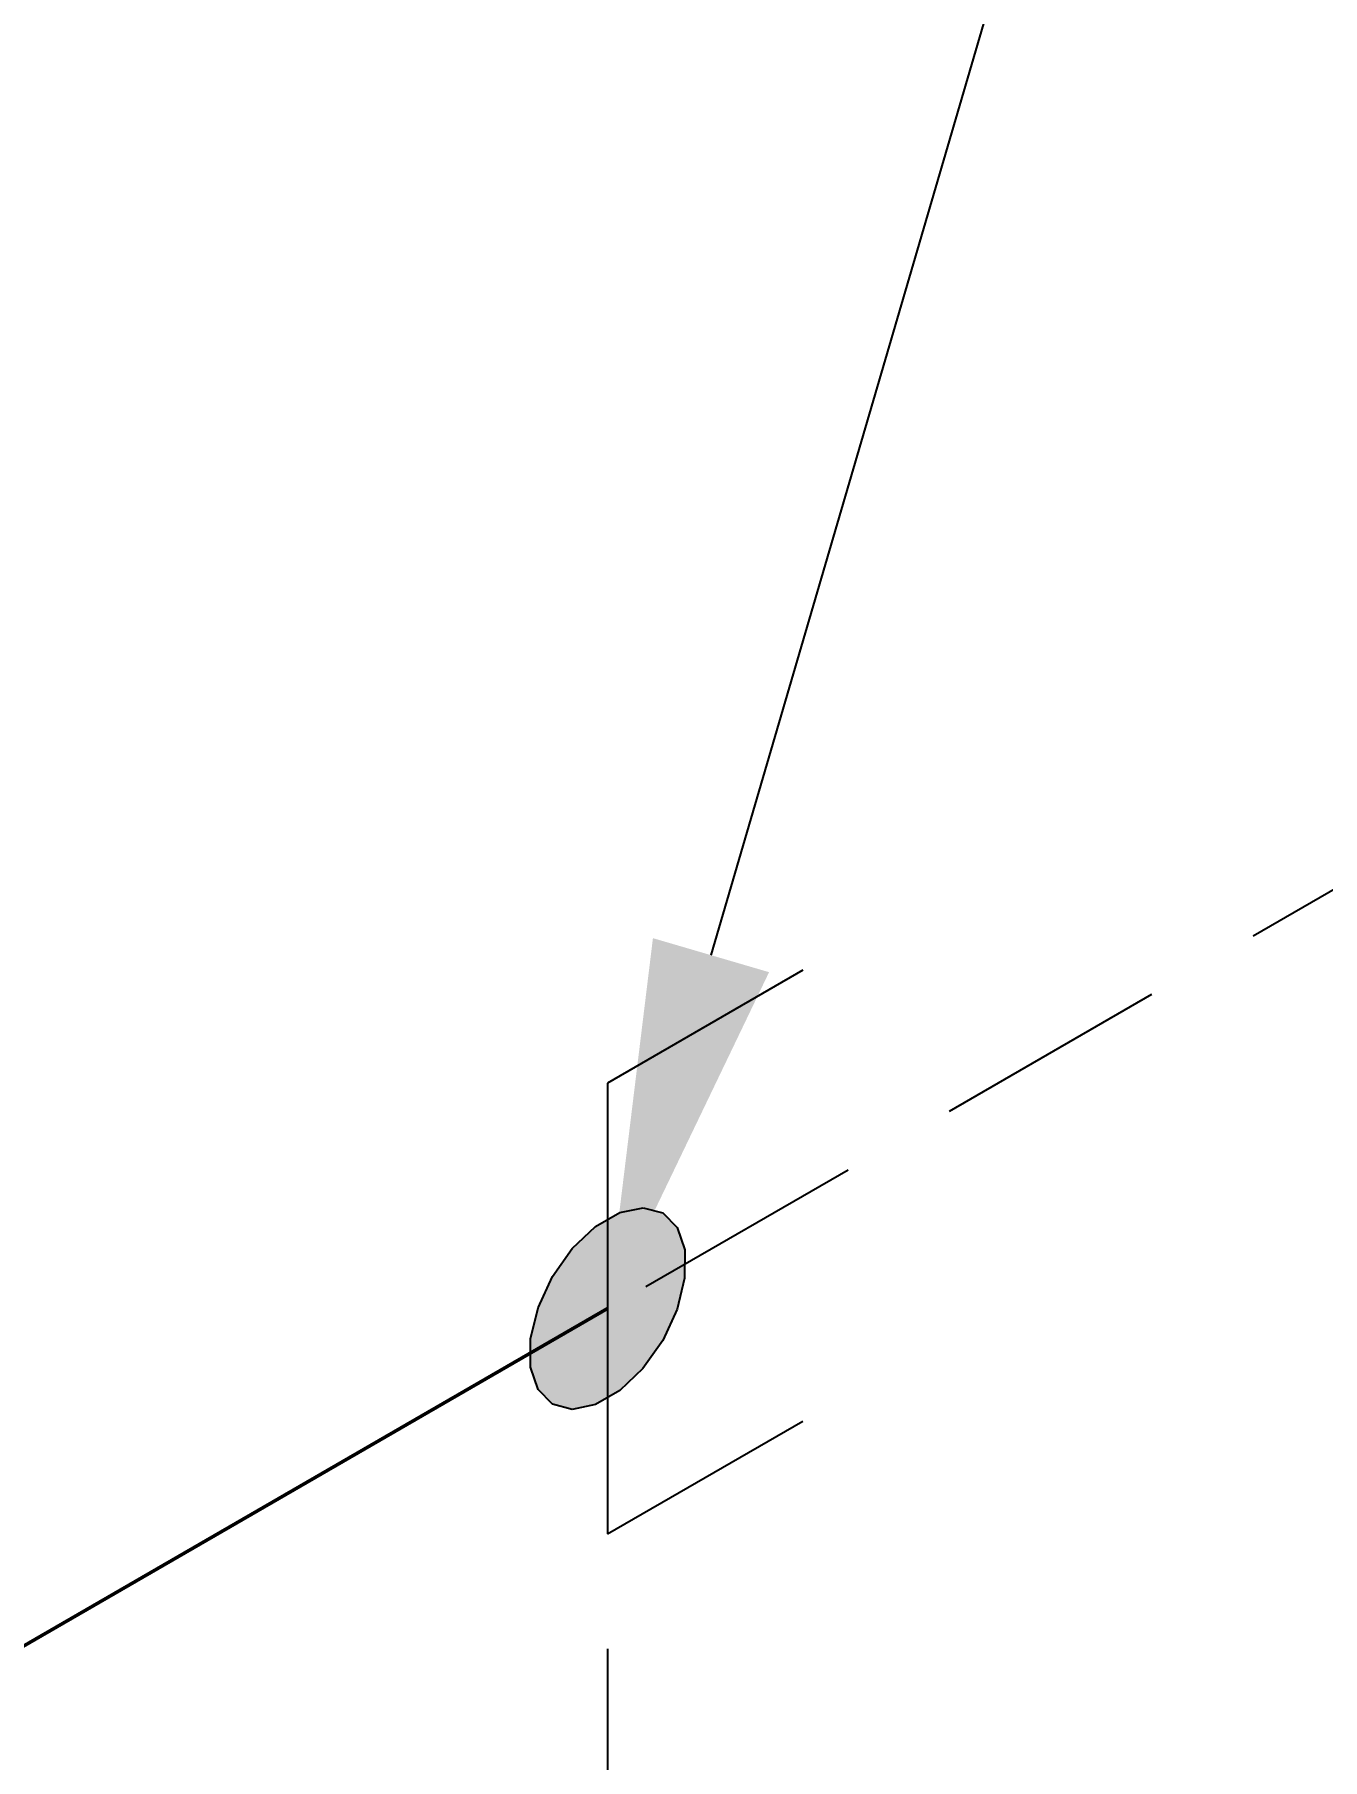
# Model space of a CAD drawing. Header units: millimetres. Extents: x 0 to 594, y 0 to 420.
# Drawn here: x 332.47 to 341.21, y 335.49 to 347.2 of the extents above; entities that cross this region are included whole.
import ezdxf
from ezdxf import colors
from ezdxf.entities.mleader import LeaderData, LeaderLine
from ezdxf.math import Vec2, Vec3

# ---------------------------------------------------------------- set-up
doc = ezdxf.new("R2010")
doc.units = ezdxf.units.MM
doc.header["$LTSCALE"] = 0.25
doc.linetypes.add('DASHED2', pattern=[9.525, 6.35, -3.175])
for name, color, linetype in [('용접', 1, 'Continuous'), ('주석', 7, 'Continuous'), ('치수', 1, 'Continuous')]:
    doc.layers.add(name, color=color, linetype=linetype)
doc.layers.add('파이프 작은 보어', color=30, linetype='Continuous', lineweight=50)
doc.styles.add('AdskIsoMetric', font='arial.ttf', dxfattribs={"width": 0.8, "height": 2.5})
doc.styles.add('AdskIsoMetric30', font='arial.ttf', dxfattribs={"width": 0.8, "oblique": 30, "height": 2.5})
doc.styles.get("Standard").update_dxf_attribs({"font": 'arial.ttf'})
doc.dimstyles.new('AdskIsoMetric', dxfattribs={"dimtxt": 2.5, "dimasz": 2.5, "dimexe": 1, "dimexo": 2, "dimgap": 0.8, "dimtad": 1, "dimdec": 0, "dimrnd": 1, "dimzin": 0, "dimdsep": 46, "dimtxsty": 'AdskIsoMetric', "dimcen": 0, "dimclrt": 7, "dimadec": 0, "dimazin": 0, "dimtfac": 1, "dimtdec": 0, "dimtmove": 1, "dimatfit": 3, "dimfxl": 0, "dimfrac": 2, "dimtolj": 1, "dimtzin": 0, "dimarcsym": 0})

# ---------------------------------------------------------------- blocks, each defined once
blk = doc.blocks.new('*D23')
at = {"layer": 'Defpoints', "color": 0}
for p in [(336.358, 338.551), (331.055, 335.489), (336.358, 323.551)]:
    blk.add_point(p, dxfattribs=at)
at = {"layer": '치수', "color": 0, "lineweight": -2}
for p, q in [((336.358, 336.241), (336.358, 322.396)), ((331.055, 333.18), (331.055, 319.334)), ((338.524, 324.801), (340.689, 326.051)), ((331.055, 320.489), (336.358, 323.551)), ((328.89, 319.239), (326.725, 317.989))]:
    blk.add_line(p, q, dxfattribs=at)
at = {"layer": '치수', "color": 0}
for points in [[(338.315, 325.162), (338.732, 324.44), (336.358, 323.551)], [(328.682, 319.6), (329.098, 318.878), (331.055, 320.489)]]:
    blk.add_solid(points, dxfattribs=at)
at = {"layer": '치수', "color": 7, "insert": (333.707, 324.637), "char_height": 2.5, "attachment_point": 5, "rotation": 30, "style": 'AdskIsoMetric30'}
blk.add_mtext('\\A1;19', dxfattribs=at)
blk = doc.blocks.new('티-1-Iso2DSkew90')
at = {"color": 0, "linetype": 'ByBlock', "lineweight": -2, "extrusion": (0, 0.816497, 0.57735)}
for p, q in [((0, 0), (-5.303, 3.062)), ((0, 0), (5.303, 3.062)), ((-5.303, -3.062), (0, 0))]:
    blk.add_line(p, q, dxfattribs=at)
blk = doc.blocks.new('SocketWeld-2-IsoLeft')
blk.add_hatch(color=256).paths.add_polyline_path([(0.04045, 0.01697), (0.0406, 0.0168), (0.04074, 0.01664), (0.04089, 0.01648), (0.04103, 0.01631), (0.04118, 0.01615), (0.04132, 0.01598), (0.04147, 0.01582), (0.04161, 0.01565), (0.04176, 0.01549), (0.0419, 0.01533), (0.04205, 0.01516), (0.04219, 0.015), (0.04234, 0.01483), (0.04248, 0.01467), (0.04262, 0.0145), (0.04277, 0.01434), (0.04291, 0.01418), (0.04306, 0.01401), (0.0432, 0.01385), (0.04335, 0.01368), (0.04349, 0.01352), (0.04364, 0.01335), (0.04378, 0.01319), (0.04393, 0.01303), (0.04407, 0.01286), (0.04422, 0.0127), (0.04436, 0.01253), (0.04451, 0.01237), (0.04465, 0.01221), (0.0448, 0.01204), (0.04494, 0.01188), (0.04509, 0.01171), (0.04523, 0.01155), (0.04538, 0.01138), (0.04552, 0.01122), (0.04567, 0.01106), (0.04581, 0.01089), (0.04596, 0.01073), (0.0461, 0.01056), (0.04625, 0.0104), (0.04639, 0.01023), (0.04654, 0.01007), (0.04668, 0.00991), (0.04683, 0.00974), (0.04697, 0.00958), (0.04712, 0.00941), (0.04726, 0.00925), (0.04741, 0.00908), (0.04755, 0.00892), (0.04755, 0.00892), (0.0476, 0.00874), (0.04765, 0.00856), (0.0477, 0.00837), (0.04775, 0.00819), (0.0478, 0.00801), (0.04785, 0.00783), (0.0479, 0.00765), (0.04795, 0.00746), (0.048, 0.00728), (0.04805, 0.0071), (0.0481, 0.00692), (0.04815, 0.00674), (0.0482, 0.00655), (0.04825, 0.00637), (0.0483, 0.00619), (0.04835, 0.00601), (0.0484, 0.00583), (0.04845, 0.00564), (0.0485, 0.00546), (0.04855, 0.00528), (0.0486, 0.0051), (0.04865, 0.00492), (0.0487, 0.00473), (0.04875, 0.00455), (0.0488, 0.00437), (0.04885, 0.00419), (0.0489, 0.00401), (0.04895, 0.00382), (0.049, 0.00364), (0.04905, 0.00346), (0.0491, 0.00328), (0.04915, 0.00309), (0.0492, 0.00291), (0.04925, 0.00273), (0.0493, 0.00255), (0.04935, 0.00237), (0.0494, 0.00218), (0.04945, 0.002), (0.0495, 0.00182), (0.04955, 0.00164), (0.0496, 0.00146), (0.04965, 0.00127), (0.0497, 0.00109), (0.04975, 0.00091), (0.0498, 0.00073), (0.04985, 0.00055), (0.0499, 0.00036), (0.04995, 0.00018), (0.05, 0), (0.05, 0), (0.04995, -0.00018), (0.0499, -0.00036), (0.04985, -0.00055), (0.0498, -0.00073), (0.04975, -0.00091), (0.0497, -0.00109), (0.04965, -0.00127), (0.0496, -0.00146), (0.04955, -0.00164), (0.0495, -0.00182), (0.04945, -0.002), (0.0494, -0.00218), (0.04935, -0.00237), (0.0493, -0.00255), (0.04925, -0.00273), (0.0492, -0.00291), (0.04915, -0.00309), (0.0491, -0.00328), (0.04905, -0.00346), (0.049, -0.00364), (0.04895, -0.00382), (0.0489, -0.00401), (0.04885, -0.00419), (0.0488, -0.00437), (0.04875, -0.00455), (0.0487, -0.00473), (0.04865, -0.00492), (0.0486, -0.0051), (0.04855, -0.00528), (0.0485, -0.00546), (0.04845, -0.00564), (0.0484, -0.00583), (0.04835, -0.00601), (0.0483, -0.00619), (0.04825, -0.00637), (0.0482, -0.00655), (0.04815, -0.00674), (0.0481, -0.00692), (0.04805, -0.0071), (0.048, -0.00728), (0.04795, -0.00746), (0.0479, -0.00765), (0.04785, -0.00783), (0.0478, -0.00801), (0.04775, -0.00819), (0.0477, -0.00837), (0.04765, -0.00856), (0.0476, -0.00874), (0.04755, -0.00892), (0.04755, -0.00892), (0.04741, -0.00908), (0.04726, -0.00925), (0.04712, -0.00941), (0.04697, -0.00958), (0.04683, -0.00974), (0.04668, -0.00991), (0.04654, -0.01007), (0.04639, -0.01023), (0.04625, -0.0104), (0.0461, -0.01056), (0.04596, -0.01073), (0.04581, -0.01089), (0.04567, -0.01106), (0.04552, -0.01122), (0.04538, -0.01138), (0.04523, -0.01155), (0.04509, -0.01171), (0.04494, -0.01188), (0.0448, -0.01204), (0.04465, -0.01221), (0.04451, -0.01237), (0.04436, -0.01253), (0.04422, -0.0127), (0.04407, -0.01286), (0.04393, -0.01303), (0.04378, -0.01319), (0.04364, -0.01335), (0.04349, -0.01352), (0.04335, -0.01368), (0.0432, -0.01385), (0.04306, -0.01401), (0.04291, -0.01418), (0.04277, -0.01434), (0.04262, -0.0145), (0.04248, -0.01467), (0.04234, -0.01483), (0.04219, -0.015), (0.04205, -0.01516), (0.0419, -0.01533), (0.04176, -0.01549), (0.04161, -0.01565), (0.04147, -0.01582), (0.04132, -0.01598), (0.04118, -0.01615), (0.04103, -0.01631), (0.04089, -0.01648), (0.04074, -0.01664), (0.0406, -0.0168), (0.04045, -0.01697), (0.04045, -0.01697), (0.04023, -0.0171), (0.04, -0.01723), (0.03977, -0.01736), (0.03955, -0.01749), (0.03932, -0.01762), (0.0391, -0.01775), (0.03887, -0.01788), (0.03864, -0.01801), (0.03842, -0.01814), (0.03819, -0.01827), (0.03797, -0.0184), (0.03774, -0.01853), (0.03752, -0.01866), (0.03729, -0.01879), (0.03706, -0.01892), (0.03684, -0.01905), (0.03661, -0.01918), (0.03639, -0.01931), (0.03616, -0.01944), (0.03594, -0.01957), (0.03571, -0.0197), (0.03548, -0.01984), (0.03526, -0.01997), (0.03503, -0.0201), (0.03481, -0.02023), (0.03458, -0.02036), (0.03436, -0.02049), (0.03413, -0.02062), (0.0339, -0.02075), (0.03368, -0.02088), (0.03345, -0.02101), (0.03323, -0.02114), (0.033, -0.02127), (0.03278, -0.0214), (0.03255, -0.02153), (0.03232, -0.02166), (0.0321, -0.02179), (0.03187, -0.02192), (0.03165, -0.02205), (0.03142, -0.02218), (0.0312, -0.02231), (0.03097, -0.02244), (0.03074, -0.02257), (0.03052, -0.0227), (0.03029, -0.02283), (0.03007, -0.02296), (0.02984, -0.02309), (0.02962, -0.02322), (0.02939, -0.02335), (0.02939, -0.02335), (0.0291, -0.02344), (0.02882, -0.02352), (0.02854, -0.02361), (0.02825, -0.02369), (0.02797, -0.02377), (0.02768, -0.02386), (0.0274, -0.02394), (0.02711, -0.02402), (0.02683, -0.02411), (0.02654, -0.02419), (0.02626, -0.02427), (0.02598, -0.02436), (0.02569, -0.02444), (0.02541, -0.02453), (0.02512, -0.02461), (0.02484, -0.02469), (0.02455, -0.02478), (0.02427, -0.02486), (0.02398, -0.02494), (0.0237, -0.02503), (0.02342, -0.02511), (0.02313, -0.0252), (0.02285, -0.02528), (0.02256, -0.02536), (0.02228, -0.02545), (0.02199, -0.02553), (0.02171, -0.02561), (0.02142, -0.0257), (0.02114, -0.02578), (0.02086, -0.02586), (0.02057, -0.02595), (0.02029, -0.02603), (0.02, -0.02612), (0.01972, -0.0262), (0.01943, -0.02628), (0.01915, -0.02637), (0.01886, -0.02645), (0.01858, -0.02653), (0.0183, -0.02662), (0.01801, -0.0267), (0.01773, -0.02679), (0.01744, -0.02687), (0.01716, -0.02695), (0.01687, -0.02704), (0.01659, -0.02712), (0.0163, -0.0272), (0.01602, -0.02729), (0.01574, -0.02737), (0.01545, -0.02745), (0.01545, -0.02745), (0.01514, -0.02748), (0.01482, -0.02751), (0.0145, -0.02754), (0.01419, -0.02757), (0.01387, -0.0276), (0.01356, -0.02763), (0.01324, -0.02766), (0.01293, -0.02769), (0.01261, -0.02771), (0.0123, -0.02774), (0.01198, -0.02777), (0.01167, -0.0278), (0.01135, -0.02783), (0.01104, -0.02786), (0.01072, -0.02789), (0.01041, -0.02792), (0.01009, -0.02794), (0.00978, -0.02797), (0.00946, -0.028), (0.00914, -0.02803), (0.00883, -0.02806), (0.00851, -0.02809), (0.0082, -0.02812), (0.00788, -0.02815), (0.00757, -0.02818), (0.00725, -0.0282), (0.00694, -0.02823), (0.00662, -0.02826), (0.00631, -0.02829), (0.00599, -0.02832), (0.00568, -0.02835), (0.00536, -0.02838), (0.00505, -0.02841), (0.00473, -0.02844), (0.00441, -0.02846), (0.0041, -0.02849), (0.00378, -0.02852), (0.00347, -0.02855), (0.00315, -0.02858), (0.00284, -0.02861), (0.00252, -0.02864), (0.00221, -0.02867), (0.00189, -0.02869), (0.00158, -0.02872), (0.00126, -0.02875), (0.00095, -0.02878), (0.00063, -0.02881), (0.00032, -0.02884), (0, -0.02887), (0, -0.02887), (-0.00032, -0.02884), (-0.00063, -0.02881), (-0.00095, -0.02878), (-0.00126, -0.02875), (-0.00158, -0.02872), (-0.00189, -0.02869), (-0.00221, -0.02867), (-0.00252, -0.02864), (-0.00284, -0.02861), (-0.00315, -0.02858), (-0.00347, -0.02855), (-0.00378, -0.02852), (-0.0041, -0.02849), (-0.00441, -0.02846), (-0.00473, -0.02844), (-0.00505, -0.02841), (-0.00536, -0.02838), (-0.00568, -0.02835), (-0.00599, -0.02832), (-0.00631, -0.02829), (-0.00662, -0.02826), (-0.00694, -0.02823), (-0.00725, -0.0282), (-0.00757, -0.02818), (-0.00788, -0.02815), (-0.0082, -0.02812), (-0.00851, -0.02809), (-0.00883, -0.02806), (-0.00914, -0.02803), (-0.00946, -0.028), (-0.00978, -0.02797), (-0.01009, -0.02794), (-0.01041, -0.02792), (-0.01072, -0.02789), (-0.01104, -0.02786), (-0.01135, -0.02783), (-0.01167, -0.0278), (-0.01198, -0.02777), (-0.0123, -0.02774), (-0.01261, -0.02771), (-0.01293, -0.02769), (-0.01324, -0.02766), (-0.01356, -0.02763), (-0.01387, -0.0276), (-0.01419, -0.02757), (-0.0145, -0.02754), (-0.01482, -0.02751), (-0.01514, -0.02748), (-0.01545, -0.02745), (-0.01545, -0.02745), (-0.01574, -0.02737), (-0.01602, -0.02729), (-0.0163, -0.0272), (-0.01659, -0.02712), (-0.01687, -0.02704), (-0.01716, -0.02695), (-0.01744, -0.02687), (-0.01773, -0.02679), (-0.01801, -0.0267), (-0.0183, -0.02662), (-0.01858, -0.02653), (-0.01886, -0.02645), (-0.01915, -0.02637), (-0.01943, -0.02628), (-0.01972, -0.0262), (-0.02, -0.02612), (-0.02029, -0.02603), (-0.02057, -0.02595), (-0.02086, -0.02586), (-0.02114, -0.02578), (-0.02142, -0.0257), (-0.02171, -0.02561), (-0.02199, -0.02553), (-0.02228, -0.02545), (-0.02256, -0.02536), (-0.02285, -0.02528), (-0.02313, -0.0252), (-0.02342, -0.02511), (-0.0237, -0.02503), (-0.02398, -0.02494), (-0.02427, -0.02486), (-0.02455, -0.02478), (-0.02484, -0.02469), (-0.02512, -0.02461), (-0.02541, -0.02453), (-0.02569, -0.02444), (-0.02598, -0.02436), (-0.02626, -0.02427), (-0.02654, -0.02419), (-0.02683, -0.02411), (-0.02711, -0.02402), (-0.0274, -0.02394), (-0.02768, -0.02386), (-0.02797, -0.02377), (-0.02825, -0.02369), (-0.02854, -0.02361), (-0.02882, -0.02352), (-0.0291, -0.02344), (-0.02939, -0.02335), (-0.02939, -0.02335), (-0.02962, -0.02322), (-0.02984, -0.02309), (-0.03007, -0.02296), (-0.03029, -0.02283), (-0.03052, -0.0227), (-0.03074, -0.02257), (-0.03097, -0.02244), (-0.0312, -0.02231), (-0.03142, -0.02218), (-0.03165, -0.02205), (-0.03187, -0.02192), (-0.0321, -0.02179), (-0.03232, -0.02166), (-0.03255, -0.02153), (-0.03278, -0.0214), (-0.033, -0.02127), (-0.03323, -0.02114), (-0.03345, -0.02101), (-0.03368, -0.02088), (-0.0339, -0.02075), (-0.03413, -0.02062), (-0.03436, -0.02049), (-0.03458, -0.02036), (-0.03481, -0.02023), (-0.03503, -0.0201), (-0.03526, -0.01997), (-0.03548, -0.01984), (-0.03571, -0.0197), (-0.03594, -0.01957), (-0.03616, -0.01944), (-0.03639, -0.01931), (-0.03661, -0.01918), (-0.03684, -0.01905), (-0.03706, -0.01892), (-0.03729, -0.01879), (-0.03752, -0.01866), (-0.03774, -0.01853), (-0.03797, -0.0184), (-0.03819, -0.01827), (-0.03842, -0.01814), (-0.03864, -0.01801), (-0.03887, -0.01788), (-0.0391, -0.01775), (-0.03932, -0.01762), (-0.03955, -0.01749), (-0.03977, -0.01736), (-0.04, -0.01723), (-0.04023, -0.0171), (-0.04045, -0.01697), (-0.04045, -0.01697), (-0.0406, -0.0168), (-0.04074, -0.01664), (-0.04089, -0.01648), (-0.04103, -0.01631), (-0.04118, -0.01615), (-0.04132, -0.01598), (-0.04147, -0.01582), (-0.04161, -0.01565), (-0.04176, -0.01549), (-0.0419, -0.01533), (-0.04205, -0.01516), (-0.04219, -0.015), (-0.04234, -0.01483), (-0.04248, -0.01467), (-0.04262, -0.0145), (-0.04277, -0.01434), (-0.04291, -0.01418), (-0.04306, -0.01401), (-0.0432, -0.01385), (-0.04335, -0.01368), (-0.04349, -0.01352), (-0.04364, -0.01335), (-0.04378, -0.01319), (-0.04393, -0.01303), (-0.04407, -0.01286), (-0.04422, -0.0127), (-0.04436, -0.01253), (-0.04451, -0.01237), (-0.04465, -0.01221), (-0.0448, -0.01204), (-0.04494, -0.01188), (-0.04509, -0.01171), (-0.04523, -0.01155), (-0.04538, -0.01138), (-0.04552, -0.01122), (-0.04567, -0.01106), (-0.04581, -0.01089), (-0.04596, -0.01073), (-0.0461, -0.01056), (-0.04625, -0.0104), (-0.04639, -0.01023), (-0.04654, -0.01007), (-0.04668, -0.00991), (-0.04683, -0.00974), (-0.04697, -0.00958), (-0.04712, -0.00941), (-0.04726, -0.00925), (-0.04741, -0.00908), (-0.04755, -0.00892), (-0.04755, -0.00892), (-0.0476, -0.00874), (-0.04765, -0.00856), (-0.0477, -0.00837), (-0.04775, -0.00819), (-0.0478, -0.00801), (-0.04785, -0.00783), (-0.0479, -0.00765), (-0.04795, -0.00746), (-0.048, -0.00728), (-0.04805, -0.0071), (-0.0481, -0.00692), (-0.04815, -0.00674), (-0.0482, -0.00655), (-0.04825, -0.00637), (-0.0483, -0.00619), (-0.04835, -0.00601), (-0.0484, -0.00583), (-0.04845, -0.00564), (-0.0485, -0.00546), (-0.04855, -0.00528), (-0.0486, -0.0051), (-0.04865, -0.00492), (-0.0487, -0.00473), (-0.04875, -0.00455), (-0.0488, -0.00437), (-0.04885, -0.00419), (-0.0489, -0.00401), (-0.04895, -0.00382), (-0.049, -0.00364), (-0.04905, -0.00346), (-0.0491, -0.00328), (-0.04915, -0.00309), (-0.0492, -0.00291), (-0.04925, -0.00273), (-0.0493, -0.00255), (-0.04935, -0.00237), (-0.0494, -0.00218), (-0.04945, -0.002), (-0.0495, -0.00182), (-0.04955, -0.00164), (-0.0496, -0.00146), (-0.04965, -0.00127), (-0.0497, -0.00109), (-0.04975, -0.00091), (-0.0498, -0.00073), (-0.04985, -0.00055), (-0.0499, -0.00036), (-0.04995, -0.00018), (-0.05, 0), (-0.05, 0), (-0.04995, 0.00018), (-0.0499, 0.00036), (-0.04985, 0.00055), (-0.0498, 0.00073), (-0.04975, 0.00091), (-0.0497, 0.00109), (-0.04965, 0.00127), (-0.0496, 0.00146), (-0.04955, 0.00164), (-0.0495, 0.00182), (-0.04945, 0.002), (-0.0494, 0.00218), (-0.04935, 0.00237), (-0.0493, 0.00255), (-0.04925, 0.00273), (-0.0492, 0.00291), (-0.04915, 0.00309), (-0.0491, 0.00328), (-0.04905, 0.00346), (-0.049, 0.00364), (-0.04895, 0.00382), (-0.0489, 0.00401), (-0.04885, 0.00419), (-0.0488, 0.00437), (-0.04875, 0.00455), (-0.0487, 0.00473), (-0.04865, 0.00492), (-0.0486, 0.0051), (-0.04855, 0.00528), (-0.0485, 0.00546), (-0.04845, 0.00564), (-0.0484, 0.00583), (-0.04835, 0.00601), (-0.0483, 0.00619), (-0.04825, 0.00637), (-0.0482, 0.00655), (-0.04815, 0.00674), (-0.0481, 0.00692), (-0.04805, 0.0071), (-0.048, 0.00728), (-0.04795, 0.00746), (-0.0479, 0.00765), (-0.04785, 0.00783), (-0.0478, 0.00801), (-0.04775, 0.00819), (-0.0477, 0.00837), (-0.04765, 0.00856), (-0.0476, 0.00874), (-0.04755, 0.00892), (-0.04755, 0.00892), (-0.04741, 0.00908), (-0.04726, 0.00925), (-0.04712, 0.00941), (-0.04697, 0.00958), (-0.04683, 0.00974), (-0.04668, 0.00991), (-0.04654, 0.01007), (-0.04639, 0.01023), (-0.04625, 0.0104), (-0.0461, 0.01056), (-0.04596, 0.01073), (-0.04581, 0.01089), (-0.04567, 0.01106), (-0.04552, 0.01122), (-0.04538, 0.01138), (-0.04523, 0.01155), (-0.04509, 0.01171), (-0.04494, 0.01188), (-0.0448, 0.01204), (-0.04465, 0.01221), (-0.04451, 0.01237), (-0.04436, 0.01253), (-0.04422, 0.0127), (-0.04407, 0.01286), (-0.04393, 0.01303), (-0.04378, 0.01319), (-0.04364, 0.01335), (-0.04349, 0.01352), (-0.04335, 0.01368), (-0.0432, 0.01385), (-0.04306, 0.01401), (-0.04291, 0.01418), (-0.04277, 0.01434), (-0.04262, 0.0145), (-0.04248, 0.01467), (-0.04234, 0.01483), (-0.04219, 0.015), (-0.04205, 0.01516), (-0.0419, 0.01533), (-0.04176, 0.01549), (-0.04161, 0.01565), (-0.04147, 0.01582), (-0.04132, 0.01598), (-0.04118, 0.01615), (-0.04103, 0.01631), (-0.04089, 0.01648), (-0.04074, 0.01664), (-0.0406, 0.0168), (-0.04045, 0.01697), (-0.04045, 0.01697), (-0.04023, 0.0171), (-0.04, 0.01723), (-0.03977, 0.01736), (-0.03955, 0.01749), (-0.03932, 0.01762), (-0.0391, 0.01775), (-0.03887, 0.01788), (-0.03864, 0.01801), (-0.03842, 0.01814), (-0.03819, 0.01827), (-0.03797, 0.0184), (-0.03774, 0.01853), (-0.03752, 0.01866), (-0.03729, 0.01879), (-0.03706, 0.01892), (-0.03684, 0.01905), (-0.03661, 0.01918), (-0.03639, 0.01931), (-0.03616, 0.01944), (-0.03594, 0.01957), (-0.03571, 0.0197), (-0.03548, 0.01984), (-0.03526, 0.01997), (-0.03503, 0.0201), (-0.03481, 0.02023), (-0.03458, 0.02036), (-0.03436, 0.02049), (-0.03413, 0.02062), (-0.0339, 0.02075), (-0.03368, 0.02088), (-0.03345, 0.02101), (-0.03323, 0.02114), (-0.033, 0.02127), (-0.03278, 0.0214), (-0.03255, 0.02153), (-0.03232, 0.02166), (-0.0321, 0.02179), (-0.03187, 0.02192), (-0.03165, 0.02205), (-0.03142, 0.02218), (-0.0312, 0.02231), (-0.03097, 0.02244), (-0.03074, 0.02257), (-0.03052, 0.0227), (-0.03029, 0.02283), (-0.03007, 0.02296), (-0.02984, 0.02309), (-0.02962, 0.02322), (-0.02939, 0.02335), (-0.02939, 0.02335), (-0.0291, 0.02344), (-0.02882, 0.02352), (-0.02854, 0.02361), (-0.02825, 0.02369), (-0.02797, 0.02377), (-0.02768, 0.02386), (-0.0274, 0.02394), (-0.02711, 0.02402), (-0.02683, 0.02411), (-0.02654, 0.02419), (-0.02626, 0.02427), (-0.02598, 0.02436), (-0.02569, 0.02444), (-0.02541, 0.02453), (-0.02512, 0.02461), (-0.02484, 0.02469), (-0.02455, 0.02478), (-0.02427, 0.02486), (-0.02398, 0.02494), (-0.0237, 0.02503), (-0.02342, 0.02511), (-0.02313, 0.0252), (-0.02285, 0.02528), (-0.02256, 0.02536), (-0.02228, 0.02545), (-0.02199, 0.02553), (-0.02171, 0.02561), (-0.02142, 0.0257), (-0.02114, 0.02578), (-0.02086, 0.02586), (-0.02057, 0.02595), (-0.02029, 0.02603), (-0.02, 0.02612), (-0.01972, 0.0262), (-0.01943, 0.02628), (-0.01915, 0.02637), (-0.01886, 0.02645), (-0.01858, 0.02653), (-0.0183, 0.02662), (-0.01801, 0.0267), (-0.01773, 0.02679), (-0.01744, 0.02687), (-0.01716, 0.02695), (-0.01687, 0.02704), (-0.01659, 0.02712), (-0.0163, 0.0272), (-0.01602, 0.02729), (-0.01574, 0.02737), (-0.01545, 0.02745), (-0.01545, 0.02745), (-0.01514, 0.02748), (-0.01482, 0.02751), (-0.0145, 0.02754), (-0.01419, 0.02757), (-0.01387, 0.0276), (-0.01356, 0.02763), (-0.01324, 0.02766), (-0.01293, 0.02769), (-0.01261, 0.02771), (-0.0123, 0.02774), (-0.01198, 0.02777), (-0.01167, 0.0278), (-0.01135, 0.02783), (-0.01104, 0.02786), (-0.01072, 0.02789), (-0.01041, 0.02792), (-0.01009, 0.02794), (-0.00978, 0.02797), (-0.00946, 0.028), (-0.00914, 0.02803), (-0.00883, 0.02806), (-0.00851, 0.02809), (-0.0082, 0.02812), (-0.00788, 0.02815), (-0.00757, 0.02818), (-0.00725, 0.0282), (-0.00694, 0.02823), (-0.00662, 0.02826), (-0.00631, 0.02829), (-0.00599, 0.02832), (-0.00568, 0.02835), (-0.00536, 0.02838), (-0.00505, 0.02841), (-0.00473, 0.02844), (-0.00441, 0.02846), (-0.0041, 0.02849), (-0.00378, 0.02852), (-0.00347, 0.02855), (-0.00315, 0.02858), (-0.00284, 0.02861), (-0.00252, 0.02864), (-0.00221, 0.02867), (-0.00189, 0.02869), (-0.00158, 0.02872), (-0.00126, 0.02875), (-0.00095, 0.02878), (-0.00063, 0.02881), (-0.00032, 0.02884), (0, 0.02887), (0, 0.02887), (0.00032, 0.02884), (0.00063, 0.02881), (0.00095, 0.02878), (0.00126, 0.02875), (0.00158, 0.02872), (0.00189, 0.02869), (0.00221, 0.02867), (0.00252, 0.02864), (0.00284, 0.02861), (0.00315, 0.02858), (0.00347, 0.02855), (0.00378, 0.02852), (0.0041, 0.02849), (0.00441, 0.02846), (0.00473, 0.02844), (0.00505, 0.02841), (0.00536, 0.02838), (0.00568, 0.02835), (0.00599, 0.02832), (0.00631, 0.02829), (0.00662, 0.02826), (0.00694, 0.02823), (0.00725, 0.0282), (0.00757, 0.02818), (0.00788, 0.02815), (0.0082, 0.02812), (0.00851, 0.02809), (0.00883, 0.02806), (0.00914, 0.02803), (0.00946, 0.028), (0.00978, 0.02797), (0.01009, 0.02794), (0.01041, 0.02792), (0.01072, 0.02789), (0.01104, 0.02786), (0.01135, 0.02783), (0.01167, 0.0278), (0.01198, 0.02777), (0.0123, 0.02774), (0.01261, 0.02771), (0.01293, 0.02769), (0.01324, 0.02766), (0.01356, 0.02763), (0.01387, 0.0276), (0.01419, 0.02757), (0.0145, 0.02754), (0.01482, 0.02751), (0.01514, 0.02748), (0.01545, 0.02745), (0.01545, 0.02745), (0.01574, 0.02737), (0.01602, 0.02729), (0.0163, 0.0272), (0.01659, 0.02712), (0.01687, 0.02704), (0.01716, 0.02695), (0.01744, 0.02687), (0.01773, 0.02679), (0.01801, 0.0267), (0.0183, 0.02662), (0.01858, 0.02653), (0.01886, 0.02645), (0.01915, 0.02637), (0.01943, 0.02628), (0.01972, 0.0262), (0.02, 0.02612), (0.02029, 0.02603), (0.02057, 0.02595), (0.02086, 0.02586), (0.02114, 0.02578), (0.02142, 0.0257), (0.02171, 0.02561), (0.02199, 0.02553), (0.02228, 0.02545), (0.02256, 0.02536), (0.02285, 0.02528), (0.02313, 0.0252), (0.02342, 0.02511), (0.0237, 0.02503), (0.02398, 0.02494), (0.02427, 0.02486), (0.02455, 0.02478), (0.02484, 0.02469), (0.02512, 0.02461), (0.02541, 0.02453), (0.02569, 0.02444), (0.02598, 0.02436), (0.02626, 0.02427), (0.02654, 0.02419), (0.02683, 0.02411), (0.02711, 0.02402), (0.0274, 0.02394), (0.02768, 0.02386), (0.02797, 0.02377), (0.02825, 0.02369), (0.02854, 0.02361), (0.02882, 0.02352), (0.0291, 0.02344), (0.02939, 0.02335), (0.02939, 0.02335), (0.02962, 0.02322), (0.02984, 0.02309), (0.03007, 0.02296), (0.03029, 0.02283), (0.03052, 0.0227), (0.03074, 0.02257), (0.03097, 0.02244), (0.0312, 0.02231), (0.03142, 0.02218), (0.03165, 0.02205), (0.03187, 0.02192), (0.0321, 0.02179), (0.03232, 0.02166), (0.03255, 0.02153), (0.03278, 0.0214), (0.033, 0.02127), (0.03323, 0.02114), (0.03345, 0.02101), (0.03368, 0.02088), (0.0339, 0.02075), (0.03413, 0.02062), (0.03436, 0.02049), (0.03458, 0.02036), (0.03481, 0.02023), (0.03503, 0.0201), (0.03526, 0.01997), (0.03548, 0.01984), (0.03571, 0.0197), (0.03594, 0.01957), (0.03616, 0.01944), (0.03639, 0.01931), (0.03661, 0.01918), (0.03684, 0.01905), (0.03706, 0.01892), (0.03729, 0.01879), (0.03752, 0.01866), (0.03774, 0.01853), (0.03797, 0.0184), (0.03819, 0.01827), (0.03842, 0.01814), (0.03864, 0.01801), (0.03887, 0.01788), (0.0391, 0.01775), (0.03932, 0.01762), (0.03955, 0.01749), (0.03977, 0.01736), (0.04, 0.01723), (0.04023, 0.0171)], flags=0)
at = {"color": 0, "linetype": 'ByBlock', "lineweight": -2, "extrusion": (0, -0.816497, -0.57735)}
for p, q in [((0.08839, 0.05103), (0, 0.10206)), ((-0.08839, -0.05103), (0.08839, 0.05103)), ((-0.02939, 0.02335), (-0.01545, 0.02745)), ((-0.01545, 0.02745), (0, 0.02887)), ((0, 0.02887), (0.01545, 0.02745)), ((0.01545, 0.02745), (0.02939, 0.02335)), ((-0.04755, 0.00892), (-0.04045, 0.01697)), ((-0.04045, 0.01697), (-0.02939, 0.02335)), ((0.02939, 0.02335), (0.04045, 0.01697)), ((0.04045, 0.01697), (0.04755, 0.00892)), ((-0.05, 0), (-0.04755, 0.00892)), ((0.04755, 0.00892), (0.05, 0)), ((-0.17678, 0), (-0.08839, -0.05103)), ((-0.04755, -0.00892), (-0.05, 0)), ((0.05, 0), (0.04755, -0.00892)), ((-0.04045, -0.01697), (-0.04755, -0.00892)), ((0.04755, -0.00892), (0.04045, -0.01697)), ((-0.02939, -0.02335), (-0.04045, -0.01697)), ((-0.01545, -0.02745), (-0.02939, -0.02335)), ((0.02939, -0.02335), (0.01545, -0.02745)), ((0.04045, -0.01697), (0.02939, -0.02335)), ((0, -0.02887), (-0.01545, -0.02745)), ((0.01545, -0.02745), (0, -0.02887))]:
    blk.add_line(p, q, dxfattribs=at)

msp = doc.modelspace()

# ---------------------------------------------------------------- linework, layer by layer
at = {"color": 0, "linetype": 'DASHED2', "lineweight": -2, "extrusion": (-0.707107, 0.408248, -0.57735)}
msp.add_line((336.618, 338.7), (370.891, 358.488), dxfattribs=at)

# ---------------------------------------------------------------- block references
at = {"layer": '용접', "xscale": 15, "yscale": 15, "zscale": 15, "rotation": 239.9999999998195}
msp.add_blockref('SocketWeld-2-IsoLeft', (336.358, 338.551), dxfattribs=at)
at = {"layer": '파이프 작은 보어'}
msp.add_blockref('티-1-Iso2DSkew90', (331.055, 335.489), dxfattribs=at)

# ---------------------------------------------------------------- dimensions: what is measured, and where the dimension line sits
at = {"layer": '치수'}
dim = msp.add_linear_dim(base=(336.358, 323.551), p1=(331.055, 335.489), p2=(336.358, 338.551), angle=30, text='19', dimstyle='AdskIsoMetric', override={"dimtad": 0, "dimlfac": 3.110852, "dimtxsty": 'AdskIsoMetric30', "dimse1": 0, "dimse2": 0, "dimsd1": 0, "dimsd2": 0, "dimtmove": 1}, dxfattribs=at)
dim.commit()
dim.dimension.update_dxf_attribs({"geometry": '*D23', "text_midpoint": (333.707, 324.637), "dimtype": 160})

# ---------------------------------------------------------------- leaders
at = {"layer": '주석'}
ml = msp.add_multileader_mtext('Standard', dxfattribs=at)
ml.set_content('')
ml.set_leader_properties()
ml.build(insert=Vec2(0, 0))
ml.multileader.update_dxf_attribs({"dogleg_length": 3.062, "arrow_head_size": 2.5})
ctx = ml.context
ctx.base_point, ctx.arrow_head_size = Vec3(342.455, 369.823), 2.5
notes = []
notes.append((ctx, [(0, (1, 1, 0), (345.517, 369.823), (1, 0), 3.062, [(0, [(336.358, 338.551)], 0, [])])]))
ctx.mtext, ml.multileader.dxf.content_type = None, 0
for ctx, leaders in notes:
    for number, flags, end, landing, length, lines in leaders:
        leader = LeaderData()
        leader.index, (leader.has_last_leader_line, leader.has_dogleg_vector, leader.attachment_direction) = number, flags
        leader.last_leader_point, leader.dogleg_vector, leader.dogleg_length = Vec3(end), Vec3(landing), length
        for number, points, colour, breaks in lines:
            line = LeaderLine()
            line.index, line.vertices, line.color, line.breaks = number, Vec3.list(points), colors.encode_raw_color(colour), breaks
            leader.lines.append(line)
        ctx.leaders.append(leader)

doc.saveas('drawing.dxf')
